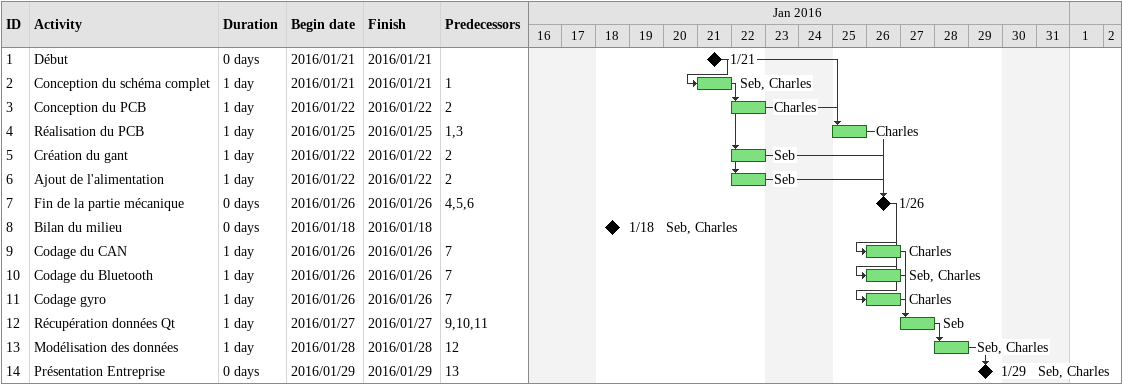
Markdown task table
| ID | Task | Duration | Start | Finish | Predecessors | Resources |
|---|---|---|---|---|---|---|
| 1 | Début | 0d | 2016-01-21 | 2016-01-21 |  |  |
| 2 | Conception du schéma complet | 1d | 2016-01-21 | 2016-01-21 | 1 | Seb, Charles |
| 3 | Conception du PCB | 1d | 2016-01-22 | 2016-01-22 | 2 | Charles |
| 4 | Réalisation du PCB | 1d | 2016-01-25 | 2016-01-25 | 1, 3 | Charles |
| 5 | Création du gant | 1d | 2016-01-22 | 2016-01-22 | 2 | Seb |
| 6 | Ajout de l'alimentation | 1d | 2016-01-22 | 2016-01-22 | 2 | Seb |
| 7 | Fin de la partie mécanique | 0d | 2016-01-26 | 2016-01-26 | 4, 5, 6 |  |
| 8 | Bilan du milieu | 0d | 2016-01-18 | 2016-01-18 |  | Seb, Charles |
| 9 | Codage du CAN | 1d | 2016-01-26 | 2016-01-26 | 7 | Charles |
| 10 | Codage du Bluetooth | 1d | 2016-01-26 | 2016-01-26 | 7 | Seb, Charles |
| 11 | Codage gyro | 1d | 2016-01-26 | 2016-01-26 | 7 | Charles |
| 12 | Récupération données Qt | 1d | 2016-01-27 | 2016-01-27 | 9, 10, 11 | Seb |
| 13 | Modélisation des données | 1d | 2016-01-28 | 2016-01-28 | 12 | Seb, Charles |
| 14 | Présentation Entreprise | 0d | 2016-01-29 | 2016-01-29 | 13 | Seb, Charles |
